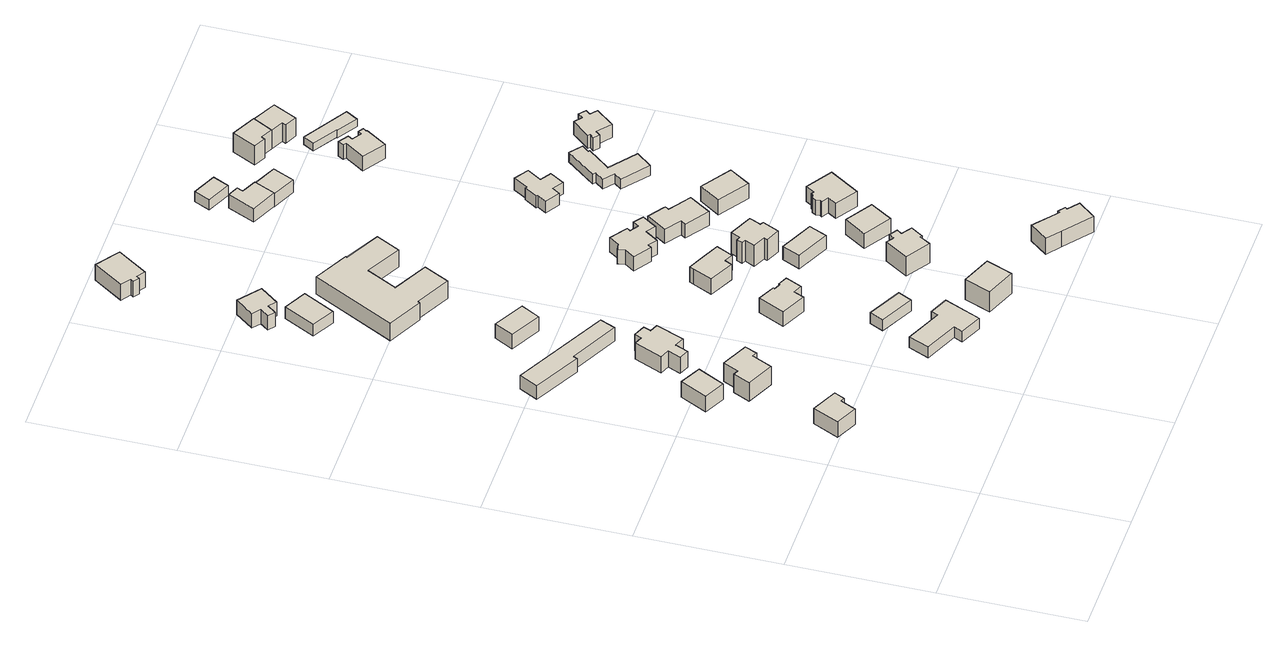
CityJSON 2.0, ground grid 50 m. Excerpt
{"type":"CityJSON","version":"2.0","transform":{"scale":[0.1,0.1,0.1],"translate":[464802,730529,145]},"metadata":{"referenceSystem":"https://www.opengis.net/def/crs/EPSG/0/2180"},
"CityObjects":{
"building1":{"type":"Building","attributes":{"przestNazw":"PL.PZGiK.336.BDOT10k","zrodloDach":"ALS_II","aktZrodla":"2024","roofType":"1000","measuredHeight":6.35},"geometry":[{"type":"Solid","lod":"1","boundaries":[[[[0,1,2,3,4,5]],[[4,6,7,5]],[[3,8,6,4]],[[2,9,8,3]],[[1,10,9,2]],[[0,11,10,1]],[[5,7,11,0]],[[6,8,9,10,11,7]]]]}]},
"building2":{"type":"Building","attributes":{"przestNazw":"PL.PZGiK.336.BDOT10k","zrodloDach":"ALS_II","aktZrodla":"2024","roofType":"1000","measuredHeight":6.39},"geometry":[{"type":"Solid","lod":"1","boundaries":[[[[12,13,14,15]],[[14,16,17,15]],[[13,18,16,14]],[[12,19,18,13]],[[15,17,19,12]],[[16,18,19,17]]]]}]},
"building3":{"type":"Building","attributes":{"przestNazw":"PL.PZGiK.336.BDOT10k","zrodloDach":"ALS_II","aktZrodla":"2024","roofType":"1000","measuredHeight":7.71},"geometry":[{"type":"Solid","lod":"1","boundaries":[[[[20,21,22,23,24,25,26,27]],[[26,28,29,27]],[[25,30,28,26]],[[24,31,30,25]],[[23,32,31,24]],[[22,33,32,23]],[[21,34,33,22]],[[20,35,34,21]],[[27,29,35,20]],[[28,30,31,32,33,34,35,29]]]]}]},
"building4":{"type":"Building","attributes":{"przestNazw":"PL.PZGiK.336.BDOT10k","zrodloDach":"ALS_II","aktZrodla":"2024","roofType":"1000","measuredHeight":5.65},"geometry":[{"type":"Solid","lod":"1","boundaries":[[[[36,37,38,39,40,41]],[[40,42,43,41]],[[39,44,42,40]],[[38,45,44,39]],[[37,46,45,38]],[[36,47,46,37]],[[41,43,47,36]],[[42,44,45,46,47,43]]]]}]},
"building5":{"type":"Building","attributes":{"przestNazw":"PL.PZGiK.336.BDOT10k","zrodloDach":"ALS_II","aktZrodla":"2024","roofType":"1000","measuredHeight":6.73},"geometry":[{"type":"Solid","lod":"1","boundaries":[[[[48,49,50,51,52,53,54,55,56,57,58,59]],[[58,60,61,59]],[[57,62,60,58]],[[56,63,62,57]],[[55,64,63,56]],[[54,65,64,55]],[[53,66,65,54]],[[52,67,66,53]],[[51,68,67,52]],[[50,69,68,51]],[[49,70,69,50]],[[48,71,70,49]],[[59,61,71,48]],[[60,62,63,64,65,66,67,68,69,70,71,61]]]]}]},
"building6":{"type":"Building","attributes":{"przestNazw":"PL.PZGiK.336.BDOT10k","zrodloDach":"ALS_II","aktZrodla":"2024","roofType":"1000","measuredHeight":6.03},"geometry":[{"type":"Solid","lod":"1","boundaries":[[[[72,73,74,75]],[[74,76,77,75]],[[73,78,76,74]],[[72,79,78,73]],[[75,77,79,72]],[[76,78,79,77]]]]}]},
"building7":{"type":"Building","attributes":{"przestNazw":"PL.PZGiK.336.BDOT10k","zrodloDach":"ALS_II","aktZrodla":"2024","roofType":"1000","measuredHeight":4.51},"geometry":[{"type":"Solid","lod":"1","boundaries":[[[[80,81,82,83,84,85,86,87]],[[86,88,89,87]],[[85,90,88,86]],[[84,91,90,85]],[[83,92,91,84]],[[82,93,92,83]],[[81,94,93,82]],[[80,95,94,81]],[[87,89,95,80]],[[88,90,91,92,93,94,95,89]]]]}]},
"building8":{"type":"Building","attributes":{"przestNazw":"PL.PZGiK.336.BDOT10k","zrodloDach":"ALS_II","aktZrodla":"2024","roofType":"1000","measuredHeight":4.86},"geometry":[{"type":"Solid","lod":"1","boundaries":[[[[96,97,98,99]],[[98,100,101,99]],[[97,102,100,98]],[[96,103,102,97]],[[99,101,103,96]],[[100,102,103,101]]]]}]},
"building9":{"type":"Building","attributes":{"przestNazw":"PL.PZGiK.336.BDOT10k","zrodloDach":"ALS_II","aktZrodla":"2024","roofType":"1000","measuredHeight":4.61},"geometry":[{"type":"Solid","lod":"1","boundaries":[[[[104,105,106,107]],[[106,108,109,107]],[[105,110,108,106]],[[104,111,110,105]],[[107,109,111,104]],[[108,110,111,109]]]]}]},
"building10":{"type":"Building","attributes":{"przestNazw":"PL.PZGiK.336.BDOT10k","zrodloDach":"ALS_II","aktZrodla":"2024","roofType":"1000","measuredHeight":5.89},"geometry":[{"type":"Solid","lod":"1","boundaries":[[[[112,113,114,115,116,117,118,119]],[[118,120,121,119]],[[117,122,120,118]],[[116,123,122,117]],[[115,124,123,116]],[[114,125,124,115]],[[113,126,125,114]],[[112,127,126,113]],[[119,121,127,112]],[[120,122,123,124,125,126,127,121]]]]}]},
"building11":{"type":"Building","attributes":{"przestNazw":"PL.PZGiK.336.BDOT10k","zrodloDach":"ALS_II","aktZrodla":"2024","roofType":"1000","measuredHeight":6.11},"geometry":[{"type":"Solid","lod":"1","boundaries":[[[[128,129,130,131,132,133,134,135,136,137]],[[136,138,139,137]],[[135,140,138,136]],[[134,141,140,135]],[[133,142,141,134]],[[132,143,142,133]],[[131,144,143,132]],[[130,145,144,131]],[[129,146,145,130]],[[128,147,146,129]],[[137,139,147,128]],[[138,140,141,142,143,144,145,146,147,139]]]]}]},
"building12":{"type":"Building","attributes":{"przestNazw":"PL.PZGiK.336.BDOT10k","zrodloDach":"ALS_II","aktZrodla":"2024","roofType":"1000","measuredHeight":7.26},"geometry":[{"type":"Solid","lod":"1","boundaries":[[[[148,149,150,151,152,153,154,155,156,157,158,159]],[[158,160,161,159]],[[157,162,160,158]],[[156,163,162,157]],[[155,164,163,156]],[[154,165,164,155]],[[153,166,165,154]],[[152,167,166,153]],[[151,168,167,152]],[[150,169,168,151]],[[149,170,169,150]],[[148,171,170,149]],[[159,161,171,148]],[[160,162,163,164,165,166,167,168,169,170,171,161]]]]}]},
"building13":{"type":"Building","attributes":{"przestNazw":"PL.PZGiK.336.BDOT10k","zrodloDach":"ALS_II","aktZrodla":"2024","roofType":"1000","measuredHeight":8.35},"geometry":[{"type":"Solid","lod":"1","boundaries":[[[[172,173,174,175]],[[174,176,177,175]],[[173,178,176,174]],[[172,179,178,173]],[[175,177,179,172]],[[176,178,179,177]]]]}]},
"building14":{"type":"Building","attributes":{"przestNazw":"PL.PZGiK.336.BDOT10k","zrodloDach":"ALS_II","aktZrodla":"2024","roofType":"1000","measuredHeight":6.49},"geometry":[{"type":"Solid","lod":"1","boundaries":[[[[180,181,182,183,184,185,186,187]],[[186,188,189,187]],[[185,190,188,186]],[[184,191,190,185]],[[183,192,191,184]],[[182,193,192,183]],[[181,194,193,182]],[[180,195,194,181]],[[187,189,195,180]],[[188,190,191,192,193,194,195,189]]]]}]},
"building15":{"type":"Building","attributes":{"przestNazw":"PL.PZGiK.336.BDOT10k","zrodloDach":"ALS_II","aktZrodla":"2024","roofType":"1000","measuredHeight":6.45},"geometry":[{"type":"Solid","lod":"1","boundaries":[[[[196,197,198,199,200,201,202,203,204]],[[203,205,206,204]],[[202,207,205,203]],[[201,208,207,202]],[[200,209,208,201]],[[199,210,209,200]],[[198,211,210,199]],[[197,212,211,198]],[[196,213,212,197]],[[204,206,213,196]],[[205,207,208,209,210,211,212,213,206]]]]}]},
"building16":{"type":"Building","attributes":{"przestNazw":"PL.PZGiK.336.BDOT10k","zrodloDach":"ALS_II","aktZrodla":"2024","roofType":"1000","measuredHeight":7.97},"geometry":[{"type":"Solid","lod":"1","boundaries":[[[[214,215,216,217,218,219,220,221,222,223]],[[222,224,225,223]],[[221,226,224,222]],[[220,227,226,221]],[[219,228,227,220]],[[218,229,228,219]],[[217,230,229,218]],[[216,231,230,217]],[[215,232,231,216]],[[214,233,232,215]],[[223,225,233,214]],[[224,226,227,228,229,230,231,232,233,225]]]]}]},
"building17":{"type":"Building","attributes":{"przestNazw":"PL.PZGiK.336.BDOT10k","zrodloDach":"ALS_II","aktZrodla":"2024","roofType":"1000","measuredHeight":8.61},"geometry":[{"type":"Solid","lod":"1","boundaries":[[[[234,235,236,237,238,239,240,241,242,243,244,245]],[[244,246,247,245]],[[243,248,246,244]],[[242,249,248,243]],[[241,250,249,242]],[[240,251,250,241]],[[239,252,251,240]],[[238,253,252,239]],[[237,254,253,238]],[[236,255,254,237]],[[235,256,255,236]],[[234,257,256,235]],[[245,247,257,234]],[[246,248,249,250,251,252,253,254,255,256,257,247]]]]}]},
"building18":{"type":"Building","attributes":{"przestNazw":"PL.PZGiK.336.BDOT10k","zrodloDach":"ALS_II","aktZrodla":"2024","roofType":"1000","measuredHeight":5.49},"geometry":[{"type":"Solid","lod":"1","boundaries":[[[[258,259,260,261]],[[260,262,263,261]],[[259,264,262,260]],[[258,265,264,259]],[[261,263,265,258]],[[262,264,265,263]]]]}]},
"building19":{"type":"Building","attributes":{"przestNazw":"PL.PZGiK.336.BDOT10k","zrodloDach":"ALS_II","aktZrodla":"2024","roofType":"1000","measuredHeight":5.89},"geometry":[{"type":"Solid","lod":"1","boundaries":[[[[266,267,268,269,270,271,272,273,274,275,276,277,278,279,280]],[[279,281,282,280]],[[278,283,281,279]],[[277,284,283,278]],[[276,285,284,277]],[[275,286,285,276]],[[274,287,286,275]],[[273,288,287,274]],[[272,289,288,273]],[[271,290,289,272]],[[270,291,290,271]],[[269,292,291,270]],[[268,293,292,269]],[[267,294,293,268]],[[266,295,294,267]],[[280,282,295,266]],[[281,283,284,285,286,287,288,289,290,291,292,293,294,295,282]]]]}]},
"building20":{"type":"Building","attributes":{"przestNazw":"PL.PZGiK.336.BDOT10k","zrodloDach":"ALS_II","aktZrodla":"2024","roofType":"1000","measuredHeight":6.52},"geometry":[{"type":"Solid","lod":"1","boundaries":[[[[296,297,298,299,300,301,302,303,304,305]],[[304,306,307,305]],[[303,308,306,304]],[[302,309,308,303]],[[301,310,309,302]],[[300,311,310,301]],[[299,312,311,300]],[[298,313,312,299]],[[297,314,313,298]],[[296,315,314,297]],[[305,307,315,296]],[[306,308,309,310,311,312,313,314,315,307]]]]}]},
"building21":{"type":"Building","attributes":{"przestNazw":"PL.PZGiK.336.BDOT10k","zrodloDach":"ALS_II","aktZrodla":"2024","roofType":"1000","measuredHeight":6.17},"geometry":[{"type":"Solid","lod":"1","boundaries":[[[[316,317,318,319]],[[318,320,321,319]],[[317,322,320,318]],[[316,323,322,317]],[[319,321,323,316]],[[320,322,323,321]]]]}]},
"building22":{"type":"Building","attributes":{"przestNazw":"PL.PZGiK.336.BDOT10k","zrodloDach":"ALS_II","aktZrodla":"2024","roofType":"1000","measuredHeight":5.81},"geometry":[{"type":"Solid","lod":"1","boundaries":[[[[324,325,326,327,328,329,330,331,332,333]],[[332,334,335,333]],[[331,336,334,332]],[[330,337,336,331]],[[329,338,337,330]],[[328,339,338,329]],[[327,340,339,328]],[[326,341,340,327]],[[325,342,341,326]],[[324,343,342,325]],[[333,335,343,324]],[[334,336,337,338,339,340,341,342,343,335]]]]}]},
"building23":{"type":"Building","attributes":{"przestNazw":"PL.PZGiK.336.BDOT10k","zrodloDach":"ALS_II","aktZrodla":"2024","roofType":"1000","measuredHeight":5.59},"geometry":[{"type":"Solid","lod":"1","boundaries":[[[[344,345,346,347,348,349]],[[348,350,351,349]],[[347,352,350,348]],[[346,353,352,347]],[[345,354,353,346]],[[344,355,354,345]],[[349,351,355,344]],[[350,352,353,354,355,351]]]]}]},
"building24":{"type":"Building","attributes":{"przestNazw":"PL.PZGiK.336.BDOT10k","zrodloDach":"ALS_II","aktZrodla":"2024","roofType":"1000","measuredHeight":4.25},"geometry":[{"type":"Solid","lod":"1","boundaries":[[[[356,357,358,359]],[[358,360,361,359]],[[357,362,360,358]],[[356,363,362,357]],[[359,361,363,356]],[[360,362,363,361]]]]}]},
"building25":{"type":"Building","attributes":{"przestNazw":"PL.PZGiK.336.BDOT10k","zrodloDach":"ALS_II","aktZrodla":"2024","roofType":"1000","measuredHeight":6.26},"geometry":[{"type":"Solid","lod":"1","boundaries":[[[[364,365,366,367,368,369,370,371,372,373,374,375]],[[374,376,377,375]],[[373,378,376,374]],[[372,379,378,373]],[[371,380,379,372]],[[370,381,380,371]],[[369,382,381,370]],[[368,383,382,369]],[[367,384,383,368]],[[366,385,384,367]],[[365,386,385,366]],[[364,387,386,365]],[[375,377,387,364]],[[376,378,379,380,381,382,383,384,385,386,387,377]]]]}]},
"building26":{"type":"Building","attributes":{"przestNazw":"PL.PZGiK.336.BDOT10k","zrodloDach":"ALS_II","aktZrodla":"2024","roofType":"1000","measuredHeight":5.4},"geometry":[{"type":"Solid","lod":"1","boundaries":[[[[388,389,390,391]],[[390,392,393,391]],[[389,394,392,390]],[[388,395,394,389]],[[391,393,395,388]],[[392,394,395,393]]]]}]},
"building27":{"type":"Building","attributes":{"przestNazw":"PL.PZGiK.336.BDOT10k","zrodloDach":"ALS_II","aktZrodla":"2024","roofType":"1000","measuredHeight":6.19},"geometry":[{"type":"Solid","lod":"1","boundaries":[[[[396,397,398,399]],[[398,400,401,399]],[[397,402,400,398]],[[396,403,402,397]],[[399,401,403,396]],[[400,402,403,401]]]]}]},
"building28":{"type":"Building","attributes":{"przestNazw":"PL.PZGiK.336.BDOT10k","zrodloDach":"ALS_II","aktZrodla":"2024","roofType":"1000","measuredHeight":4.93},"geometry":[{"type":"Solid","lod":"1","boundaries":[[[[404,405,406,407,408,409,410,411,412,413,414,415]],[[414,416,417,415]],[[413,418,416,414]],[[412,419,418,413]],[[411,420,419,412]],[[410,421,420,411]],[[409,422,421,410]],[[408,423,422,409]],[[407,424,423,408]],[[406,425,424,407]],[[405,426,425,406]],[[404,427,426,405]],[[415,417,427,404]],[[416,418,419,420,421,422,423,424,425,426,427,417]]]]}]},
"building29":{"type":"Building","attributes":{"przestNazw":"PL.PZGiK.336.BDOT10k","zrodloDach":"ALS_II","aktZrodla":"2024","roofType":"1000","measuredHeight":3.97},"geometry":[{"type":"Solid","lod":"1","boundaries":[[[[428,429,430,431,432,433,434,435,436,437,438,439]],[[438,440,441,439]],[[437,442,440,438]],[[436,443,442,437]],[[435,444,443,436]],[[434,445,444,435]],[[433,446,445,434]],[[432,447,446,433]],[[431,448,447,432]],[[430,449,448,431]],[[429,450,449,430]],[[428,451,450,429]],[[439,441,451,428]],[[440,442,443,444,445,446,447,448,449,450,451,441]]]]}]},
"building30":{"type":"Building","attributes":{"przestNazw":"PL.PZGiK.336.BDOT10k","zrodloDach":"ALS_II","aktZrodla":"2024","roofType":"1000","measuredHeight":5.93},"geometry":[{"type":"Solid","lod":"1","boundaries":[[[[452,453,454,455,456,457,458,459,460,461,462,463]],[[462,464,465,463]],[[461,466,464,462]],[[460,467,466,461]],[[459,468,467,460]],[[458,469,468,459]],[[457,470,469,458]],[[456,471,470,457]],[[455,472,471,456]],[[454,473,472,455]],[[453,474,473,454]],[[452,475,474,453]],[[463,465,475,452]],[[464,466,467,468,469,470,471,472,473,474,475,465]]]]}]},
"building31":{"type":"Building","attributes":{"przestNazw":"PL.PZGiK.336.BDOT10k","zrodloDach":"ALS_II","aktZrodla":"2024","roofType":"1000","measuredHeight":7.93},"geometry":[{"type":"Solid","lod":"1","boundaries":[[[[476,477,478,479,480,481]],[[480,482,483,481]],[[479,484,482,480]],[[478,485,484,479]],[[477,486,485,478]],[[476,487,486,477]],[[481,483,487,476]],[[482,484,485,486,487,483]]]]}]},
"building32":{"type":"Building","attributes":{"przestNazw":"PL.PZGiK.336.BDOT10k","zrodloDach":"ALS_II","aktZrodla":"2024","roofType":"1000","measuredHeight":7.78},"geometry":[{"type":"Solid","lod":"1","boundaries":[[[[488,489,490,491,477,476]],[[477,492,493,476]],[[491,494,492,477]],[[490,495,494,491]],[[489,496,495,490]],[[488,497,496,489]],[[476,493,497,488]],[[492,494,495,496,497,493]]]]}]},
"building33":{"type":"Building","attributes":{"przestNazw":"PL.PZGiK.336.BDOT10k","zrodloDach":"ALS_II","aktZrodla":"2024","roofType":"1000","measuredHeight":3.14},"geometry":[{"type":"Solid","lod":"1","boundaries":[[[[498,499,500,501,502,503]],[[502,504,505,503]],[[501,506,504,502]],[[500,507,506,501]],[[499,508,507,500]],[[498,509,508,499]],[[503,505,509,498]],[[504,506,507,508,509,505]]]]}]},
"building34":{"type":"Building","attributes":{"przestNazw":"PL.PZGiK.336.BDOT10k","zrodloDach":"ALS_II","aktZrodla":"2024","roofType":"1000","measuredHeight":5.53},"geometry":[{"type":"Solid","lod":"1","boundaries":[[[[510,511,512,513,514,515,516,517,518,519,520,521]],[[520,522,523,521]],[[519,524,522,520]],[[518,525,524,519]],[[517,526,525,518]],[[516,527,526,517]],[[515,528,527,516]],[[514,529,528,515]],[[513,530,529,514]],[[512,531,530,513]],[[511,532,531,512]],[[510,533,532,511]],[[521,523,533,510]],[[522,524,525,526,527,528,529,530,531,532,533,523]]]]}]}
},
"vertices":[
[223,542,48],[205,505,48],[191,512,48],[165,458,48],[89,494,48],[132,585,48],[89,494,112],[132,585,112],[165,458,112],[191,512,112],[205,505,112],[223,542,112],
[101,932,40],[149,1027,40],[223,989,40],[175,895,40],[223,989,104],[175,895,104],[149,1027,104],[101,932,104],
[359,875,35],[339,833,35],[323,840,35],[290,771,35],[194,816,35],[222,874,35],[239,866,35],[265,920,35],[239,866,112],[265,920,112],[222,874,112],[194,816,112],[290,771,112],[323,840,112],[339,833,112],[359,875,112],
[371,1356,44],[347,1303,44],[176,1388,44],[170,1375,44],[7,1461,44],[42,1527,44],[7,1461,100],[42,1527,100],[170,1375,100],[176,1388,100],[347,1303,100],[371,1356,100],
[368,1213,39],[358,1187,39],[388,1175,39],[347,1076,39],[313,1091,39],[294,1047,39],[259,1062,39],[278,1106,39],[244,1120,39],[286,1218,39],[315,1206,39],[326,1231,39],[315,1206,106],[326,1231,106],[286,1218,106],[244,1120,106],[278,1106,106],[259,1062,106],[294,1047,106],[313,1091,106],[347,1076,106],[388,1175,106],[358,1187,106],[368,1213,106],
[237,1665,61],[344,1607,61],[308,1541,61],[201,1599,61],[308,1541,121],[201,1599,121],[344,1607,121],[237,1665,121],
[720,346,27],[730,369,27],[796,340,27],[741,214,27],[665,248,27],[679,279,27],[562,331,27],[593,402,27],[562,331,72],[593,402,72],[679,279,72],[665,248,72],[741,214,72],[796,340,72],[730,369,72],[720,346,72],
[233,2291,54],[174,2181,54],[95,2223,54],[153,2333,54],[95,2223,102],[153,2333,102],[174,2181,102],[233,2291,102],
[785,492,30],[762,445,30],[645,505,30],[668,552,30],[645,505,76],[668,552,76],[762,445,76],[785,492,76],
[207,2426,53],[157,2362,53],[131,2382,53],[108,2353,53],[85,2371,53],[108,2400,53],[81,2422,53],[131,2486,53],[81,2422,112],[131,2486,112],[108,2400,112],[85,2371,112],[108,2353,112],[131,2382,112],[157,2362,112],[207,2426,112],
[667,872,43],[665,866,43],[687,856,43],[690,861,43],[724,845,43],[697,788,43],[666,802,43],[650,767,43],[563,809,43],[607,901,43],[563,809,104],[607,901,104],[650,767,104],[666,802,104],[697,788,104],[724,845,104],[690,861,104],[687,856,104],[665,866,104],[667,872,104],
[406,2206,62],[403,2201,62],[526,2136,62],[482,2053,62],[359,2118,62],[304,2013,62],[426,1950,62],[380,1862,62],[258,1925,62],[254,1918,62],[132,1980,62],[285,2269,62],[132,1980,134],[285,2269,134],[254,1918,134],[258,1925,134],[380,1862,134],[426,1950,134],[304,2013,134],[359,2118,134],[482,2053,134],[526,2136,134],[403,2201,134],[406,2206,134],
[990,260,10],[953,168,10],[848,211,10],[885,302,10],[848,211,94],[885,302,94],[953,168,94],[990,260,94],
[246,2905,54],[174,2800,54],[147,2820,54],[139,2809,54],[119,2823,54],[127,2834,54],[94,2857,54],[165,2962,54],[94,2857,119],[165,2962,119],[127,2834,119],[119,2823,119],[139,2809,119],[147,2820,119],[174,2800,119],[246,2905,119],
[754,1124,41],[809,1098,41],[786,1050,41],[781,1040,41],[750,1054,41],[738,1030,41],[652,1072,41],[684,1141,41],[690,1154,41],[684,1141,105],[690,1154,105],[652,1072,105],[738,1030,105],[750,1054,105],[781,1040,105],[786,1050,105],[809,1098,105],[754,1124,105],
[1053,574,16],[1041,557,16],[1076,533,16],[1048,491,16],[1042,495,16],[1018,457,16],[935,511,16],[988,592,16],[1014,574,16],[1025,592,16],[1014,574,96],[1025,592,96],[988,592,96],[935,511,96],[1018,457,96],[1042,495,96],[1048,491,96],[1076,533,96],[1041,557,96],[1053,574,96],
[952,1031,33],[934,991,33],[945,985,33],[918,927,33],[867,950,33],[872,961,33],[829,981,33],[845,1016,33],[832,1022,33],[841,1042,33],[854,1037,33],[869,1069,33],[854,1037,120],[869,1069,120],[841,1042,120],[832,1022,120],[845,1016,120],[829,981,120],[872,961,120],[867,950,120],[918,927,120],[945,985,120],[934,991,120],[952,1031,120],
[867,844,24],[896,906,24],[1013,851,24],[984,788,24],[1013,851,79],[984,788,79],[896,906,79],[867,844,79],
[836,1402,27],[828,1390,27],[856,1371,27],[870,1392,27],[903,1368,27],[869,1318,27],[837,1340,27],[806,1295,27],[777,1316,27],[768,1303,27],[708,1344,27],[733,1379,27],[728,1403,27],[753,1408,27],[777,1443,27],[753,1408,86],[777,1443,86],[728,1403,86],[733,1379,86],[708,1344,86],[768,1303,86],[777,1316,86],[806,1295,86],[837,1340,86],[869,1318,86],[903,1368,86],[870,1392,86],[856,1371,86],[828,1390,86],[836,1402,86],
[1224,182,2],[1272,143,2],[1309,113,2],[1314,120,2],[1337,102,2],[1331,95,2],[1369,64,2],[1320,3,2],[1222,82,2],[1175,120,2],[1222,82,68],[1175,120,68],[1320,3,68],[1369,64,68],[1331,95,68],[1337,102,68],[1314,120,68],[1309,113,68],[1272,143,68],[1224,182,68],
[1171,692,15],[1122,616,15],[1028,676,15],[1078,752,15],[1028,676,77],[1078,752,77],[1122,616,77],[1171,692,77],
[967,1319,26],[972,1315,26],[964,1302,26],[991,1283,26],[1038,1251,26],[988,1176,26],[908,1231,26],[919,1248,26],[865,1286,26],[913,1356,26],[865,1286,84],[913,1356,84],[919,1248,84],[908,1231,84],[988,1176,84],[1038,1251,84],[991,1283,84],[964,1302,84],[972,1315,84],[967,1319,84],
[638,2630,71],[628,2609,71],[681,2584,71],[647,2510,71],[555,2552,71],[599,2647,71],[555,2552,127],[599,2647,127],[647,2510,127],[681,2584,127],[628,2609,127],[638,2630,127],
[679,2720,74],[653,2664,74],[570,2703,74],[595,2758,74],[570,2703,116],[595,2758,116],[653,2664,116],[679,2720,116],
[1284,857,17],[1216,753,17],[1141,802,17],[1161,832,17],[1137,847,17],[1142,854,17],[1139,867,17],[1149,882,17],[1161,884,17],[1166,891,17],[1176,885,17],[1195,915,17],[1176,885,79],[1195,915,79],[1166,891,79],[1161,884,79],[1149,882,79],[1139,867,79],[1142,854,79],[1137,847,79],[1161,832,79],[1141,802,79],[1216,753,79],[1284,857,79],
[764,2546,68],[730,2472,68],[647,2510,68],[681,2584,68],[647,2510,122],[681,2584,122],[730,2472,122],[764,2546,122],
[1198,1164,25],[1149,1092,25],[1046,1162,25],[1095,1234,25],[1046,1162,87],[1095,1234,87],[1149,1092,87],[1198,1164,87],
[1022,1782,35],[990,1732,35],[1027,1708,35],[996,1659,35],[959,1682,35],[942,1656,35],[893,1687,35],[914,1719,35],[909,1722,35],[937,1767,35],[942,1763,35],[973,1813,35],[942,1763,84],[973,1813,84],[937,1767,84],[909,1722,84],[914,1719,84],[893,1687,84],[942,1656,84],[959,1682,84],[996,1659,84],[1027,1708,84],[990,1732,84],[1022,1782,84],
[1084,1576,30],[1074,1584,30],[1157,1686,30],[1198,1653,30],[1178,1628,30],[1183,1625,30],[1120,1547,30],[1211,1475,30],[1166,1420,30],[1076,1492,30],[1097,1518,30],[1061,1547,30],[1097,1518,70],[1061,1547,70],[1076,1492,70],[1166,1420,70],[1211,1475,70],[1120,1547,70],[1183,1625,70],[1178,1628,70],[1198,1653,70],[1157,1686,70],[1074,1584,70],[1084,1576,70],
[986,2364,58],[976,2349,58],[1008,2328,58],[1016,2340,58],[1034,2328,58],[1026,2316,58],[1028,2314,58],[980,2241,58],[903,2292,58],[949,2361,58],[939,2368,58],[952,2387,58],[939,2368,118],[952,2387,118],[949,2361,118],[903,2292,118],[980,2241,118],[1028,2314,118],[1026,2316,118],[1034,2328,118],[1016,2340,118],[1008,2328,118],[976,2349,118],[986,2364,118],
[952,2666,69],[914,2596,69],[872,2617,69],[866,2605,69],[824,2626,69],[866,2709,69],[824,2626,148],[866,2709,148],[866,2605,148],[872,2617,148],[914,2596,148],[952,2666,148],
[1036,2623,69],[994,2540,69],[952,2561,69],[958,2574,69],[914,2596,146],[952,2666,146],[958,2574,146],[952,2561,146],[994,2540,146],[1036,2623,146],
[1122,2409,66],[1096,2367,66],[1025,2411,66],[1028,2415,66],[944,2468,66],[967,2505,66],[944,2468,97],[967,2505,97],[1028,2415,97],[1025,2411,97],[1096,2367,97],[1122,2409,97],
[1302,1684,40],[1316,1701,40],[1339,1682,40],[1326,1666,40],[1349,1647,40],[1297,1583,40],[1249,1623,40],[1237,1608,40],[1218,1623,40],[1231,1638,40],[1225,1643,40],[1277,1705,40],[1225,1643,95],[1277,1705,95],[1231,1638,95],[1218,1623,95],[1237,1608,95],[1249,1623,95],[1297,1583,95],[1349,1647,95],[1326,1666,95],[1339,1682,95],[1316,1701,95],[1302,1684,95]
]}
